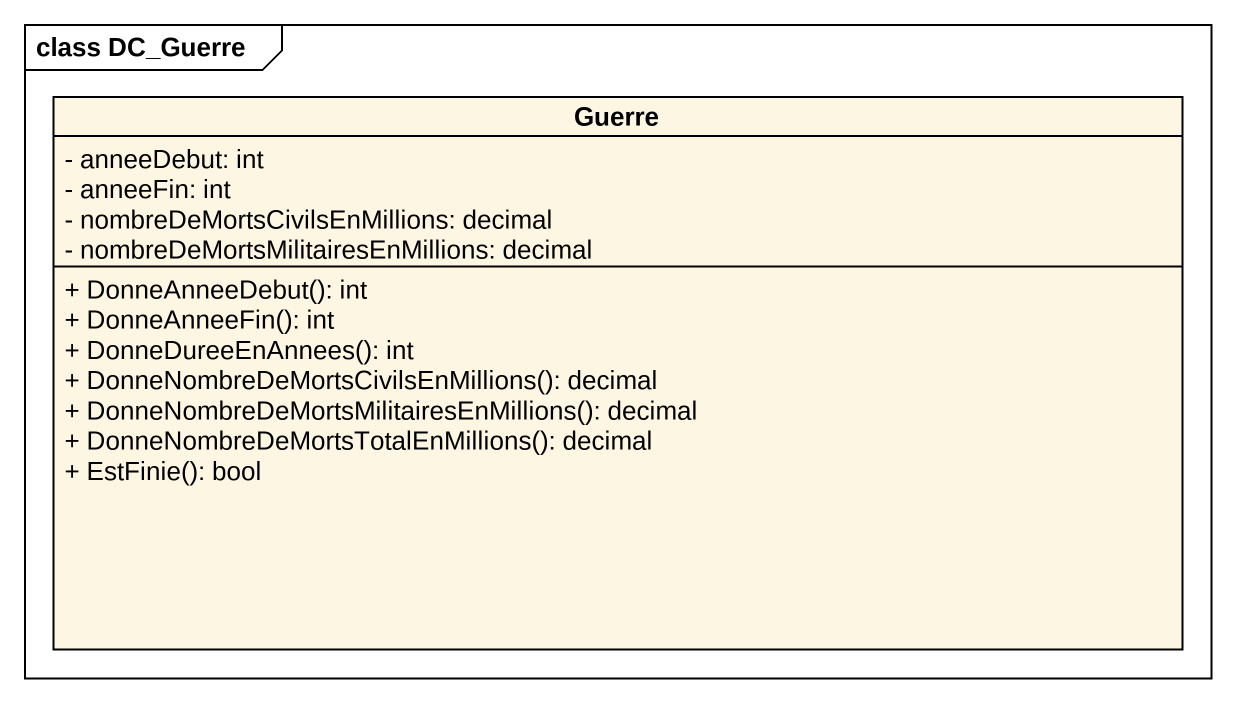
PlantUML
@startuml
mainframe class DC_Guerre
hide circle
hide empty members
skinparam classAttributeIconSize 0
class Guerre {
  - anneeDebut: int
  - anneeFin: int
  - nombreDeMortsCivilsEnMillions: decimal
  - nombreDeMortsMilitairesEnMillions: decimal
  + DonneAnneeDebut(): int
  + DonneAnneeFin(): int
  + DonneDureeEnAnnees(): int
  + DonneNombreDeMortsCivilsEnMillions(): decimal
  + DonneNombreDeMortsMilitairesEnMillions(): decimal
  + DonneNombreDeMortsTotalEnMillions(): decimal
  + EstFinie(): bool
}
@enduml
